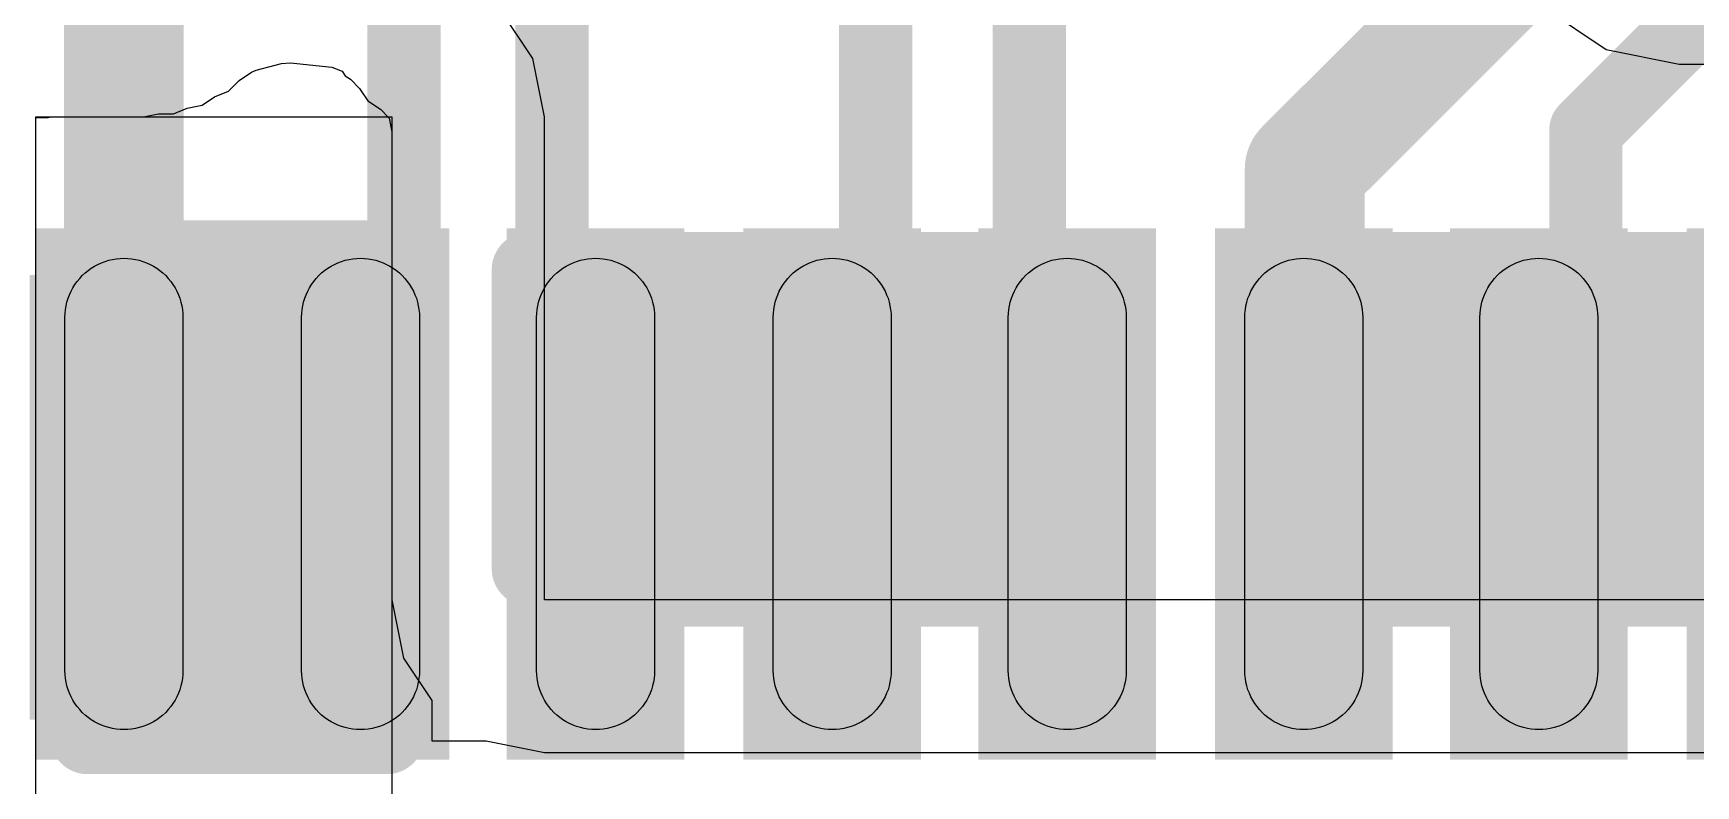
# Model space of a CAD drawing. Header units: inches. Extents: x 0 to 5271, y 0 to 5417.
# Drawn here: x 129.252 to 132.072, y 87.225 to 88.503 of the extents above; entities that cross this region are included whole.
import ezdxf

# ---------------------------------------------------------------- set-up
doc = ezdxf.new("R2010")
doc.units = ezdxf.units.IN
for name, color, linetype in [('Bottom Layer', 5, 'Continuous'), ('Bottom Paste', 16, 'Continuous'), ('Bottom Solder', 6, 'Continuous'), ('L6_SIG2', 130, 'Continuous'), ('Top Layer', 1, 'Continuous'), ('Top Overlay', 2, 'Continuous'), ('Top Paste', 8, 'Continuous'), ('Top Solder', 216, 'Continuous')]:
    doc.layers.add(name, color=color, linetype=linetype)

# ---------------------------------------------------------------- blocks, each defined once
blk = doc.blocks.new('WQFN_40_EP_5X5__B_416')
at = {"layer": 'Bottom Layer'}
for points in [[(-2.0993, 1.4995), (-2.0993, 1.2995), (-2.8993, 1.2995), (-2.8993, 1.4995)], [(-2.0993, 1.1008), (-2.0993, 0.9008), (-2.8993, 0.9008), (-2.8993, 1.1008)], [(-2.0993, 0.6994), (-2.0993, 0.4994), (-2.8993, 0.4994), (-2.8993, 0.6994)], [(-2.0993, 0.3007), (-2.0993, 0.1007), (-2.8993, 0.1007), (-2.8993, 0.3007)], [(-2.0993, -0.1007), (-2.0993, -0.3007), (-2.8993, -0.3007), (-2.8993, -0.1007)], [(-2.0993, -0.4994), (-2.0993, -0.6994), (-2.8993, -0.6994), (-2.8993, -0.4994)], [(-2.0993, -0.9008), (-2.0993, -1.1008), (-2.8993, -1.1008), (-2.8993, -0.9008)]]:
    blk.add_hatch(color=5, dxfattribs=at).paths.add_polyline_path(points)
at = {"layer": 'Bottom Solder'}
for points in [[(-2.0485, 1.9517), (-2.0485, 1.6501), (-2.9501, 1.6501), (-2.9501, 1.9517)], [(-2.0485, 1.5503), (-2.0485, 1.2487), (-2.9501, 1.2487), (-2.9501, 1.5503)], [(-2.0485, 1.1516), (-2.0485, 0.85), (-2.9501, 0.85), (-2.9501, 1.1516)], [(-2.0485, 0.7502), (-2.0485, 0.4486), (-2.9501, 0.4486), (-2.9501, 0.7502)], [(-2.0485, 0.3515), (-2.0485, 0.0499), (-2.9501, 0.0499), (-2.9501, 0.3515)], [(-2.0485, -0.0499), (-2.0485, -0.3515), (-2.9501, -0.3515), (-2.9501, -0.0499)], [(-2.0485, -0.4486), (-2.0485, -0.7502), (-2.9501, -0.7502), (-2.9501, -0.4486)], [(-2.0485, -0.85), (-2.0485, -1.1516), (-2.9501, -1.1516), (-2.9501, -0.85)]]:
    blk.add_hatch(color=6, dxfattribs=at).paths.add_polyline_path(points)
at = {"layer": 'Bottom Paste'}
for p, q in [((-2.8315, 1.4942), (-2.8252, 1.4961)), ((-2.8252, 1.4961), (-2.8189, 1.4976)), ((-2.8189, 1.4976), (-2.8124, 1.4987)), ((-2.8124, 1.4987), (-2.8059, 1.4993)), ((-2.8059, 1.4993), (-2.7994, 1.4995)), ((-2.7994, 1.4995), (-2.1994, 1.4995)), ((-2.1994, 1.4995), (-2.1928, 1.4993)), ((-2.1928, 1.4993), (-2.1863, 1.4987)), ((-2.1863, 1.4987), (-2.1799, 1.4976)), ((-2.1799, 1.4976), (-2.1735, 1.4961)), ((-2.1735, 1.4961), (-2.1672, 1.4942)), ((-2.8745, 1.4655), (-2.8701, 1.4703)), ((-2.8701, 1.4703), (-2.8653, 1.4747)), ((-2.8653, 1.4747), (-2.8602, 1.4789)), ((-2.8602, 1.4789), (-2.8549, 1.4827)), ((-2.8549, 1.4827), (-2.8493, 1.4862)), ((-2.8493, 1.4862), (-2.8436, 1.4892)), ((-2.8436, 1.4892), (-2.8376, 1.4919)), ((-2.8376, 1.4919), (-2.8315, 1.4942)), ((-2.1672, 1.4942), (-2.1611, 1.4919)), ((-2.1611, 1.4919), (-2.1551, 1.4892)), ((-2.1551, 1.4892), (-2.1493, 1.4862)), ((-2.1493, 1.4862), (-2.1438, 1.4827)), ((-2.1438, 1.4827), (-2.1385, 1.4789)), ((-2.1385, 1.4789), (-2.1334, 1.4747)), ((-2.1334, 1.4747), (-2.1286, 1.4703)), ((-2.1286, 1.4703), (-2.1242, 1.4655)), ((-2.8917, 1.4378), (-2.889, 1.4438)), ((-2.889, 1.4438), (-2.886, 1.4495)), ((-2.886, 1.4495), (-2.8825, 1.4551)), ((-2.8825, 1.4551), (-2.8787, 1.4604)), ((-2.8787, 1.4604), (-2.8745, 1.4655)), ((-2.1242, 1.4655), (-2.12, 1.4604)), ((-2.12, 1.4604), (-2.1162, 1.4551)), ((-2.1162, 1.4551), (-2.1127, 1.4495)), ((-2.1127, 1.4495), (-2.1097, 1.4438)), ((-2.1097, 1.4438), (-2.107, 1.4378)), ((-2.8992, 1.4061), (-2.8985, 1.4126)), ((-2.8985, 1.4126), (-2.8974, 1.419)), ((-2.8974, 1.419), (-2.896, 1.4254)), ((-2.896, 1.4254), (-2.8941, 1.4317)), ((-2.8941, 1.4317), (-2.8917, 1.4378)), ((-2.107, 1.4378), (-2.1047, 1.4317)), ((-2.1047, 1.4317), (-2.1028, 1.4254)), ((-2.1028, 1.4254), (-2.1013, 1.419)), ((-2.1013, 1.419), (-2.1002, 1.4126)), ((-2.1002, 1.4126), (-2.1002, 1.4126)), ((-2.1002, 1.4126), (-2.0996, 1.4061)), ((-2.8994, 1.3995), (-2.8992, 1.4061)), ((-2.8992, 1.393), (-2.8994, 1.3995)), ((-2.8985, 1.3865), (-2.8992, 1.393)), ((-2.8974, 1.38), (-2.8985, 1.3865)), ((-2.1002, 1.3865), (-2.1013, 1.38)), ((-2.0996, 1.393), (-2.1002, 1.3865)), ((-2.0996, 1.4061), (-2.0994, 1.3995)), ((-2.0994, 1.3995), (-2.0996, 1.393)), ((-2.896, 1.3737), (-2.8974, 1.38)), ((-2.8941, 1.3674), (-2.896, 1.3737)), ((-2.8917, 1.3613), (-2.8941, 1.3674)), ((-2.889, 1.3553), (-2.8917, 1.3613)), ((-2.886, 1.3496), (-2.889, 1.3553)), ((-2.1097, 1.3553), (-2.1127, 1.3495)), ((-2.107, 1.3613), (-2.1097, 1.3553)), ((-2.1047, 1.3674), (-2.107, 1.3613)), ((-2.1028, 1.3737), (-2.1047, 1.3674)), ((-2.1013, 1.38), (-2.1028, 1.3737)), ((-2.8825, 1.344), (-2.886, 1.3496)), ((-2.8787, 1.3387), (-2.8825, 1.344)), ((-2.8745, 1.3336), (-2.8787, 1.3387)), ((-2.8701, 1.3288), (-2.8745, 1.3336)), ((-2.8653, 1.3244), (-2.8701, 1.3288)), ((-2.1286, 1.3288), (-2.1334, 1.3244)), ((-2.1242, 1.3336), (-2.1286, 1.3288)), ((-2.12, 1.3387), (-2.1242, 1.3336)), ((-2.1162, 1.344), (-2.12, 1.3387)), ((-2.1127, 1.3495), (-2.1162, 1.344)), ((-2.8602, 1.3202), (-2.8653, 1.3244)), ((-2.8549, 1.3164), (-2.8602, 1.3202)), ((-2.8494, 1.3129), (-2.8549, 1.3164)), ((-2.8436, 1.3099), (-2.8494, 1.3129)), ((-2.8376, 1.3072), (-2.8436, 1.3099)), ((-2.8315, 1.3048), (-2.8376, 1.3072)), ((-2.8252, 1.3029), (-2.8315, 1.3048)), ((-2.8189, 1.3015), (-2.8252, 1.3029)), ((-2.8124, 1.3004), (-2.8189, 1.3015)), ((-2.8059, 1.2997), (-2.8124, 1.3004)), ((-2.7994, 1.2995), (-2.8059, 1.2997)), ((-2.1994, 1.2995), (-2.7994, 1.2995)), ((-2.1928, 1.2997), (-2.1994, 1.2995)), ((-2.1863, 1.3004), (-2.1928, 1.2997)), ((-2.1799, 1.3015), (-2.1863, 1.3004)), ((-2.1735, 1.3029), (-2.1799, 1.3015)), ((-2.1672, 1.3048), (-2.1735, 1.3029)), ((-2.1611, 1.3072), (-2.1672, 1.3048)), ((-2.1551, 1.3099), (-2.1611, 1.3072)), ((-2.1494, 1.3129), (-2.1551, 1.3099)), ((-2.1438, 1.3164), (-2.1494, 1.3129)), ((-2.1385, 1.3202), (-2.1438, 1.3164)), ((-2.1334, 1.3244), (-2.1385, 1.3202)), ((-2.8124, 1.0999), (-2.8059, 1.1006)), ((-2.8059, 1.1006), (-2.7994, 1.1008)), ((-2.7994, 1.1008), (-2.1994, 1.1008)), ((-2.1994, 1.1008), (-2.1928, 1.1006)), ((-2.1928, 1.1006), (-2.1863, 1.0999)), ((-2.8701, 1.0715), (-2.8653, 1.0759)), ((-2.8653, 1.0759), (-2.8602, 1.0801)), ((-2.8602, 1.0801), (-2.8549, 1.0839)), ((-2.8549, 1.0839), (-2.8493, 1.0874)), ((-2.8493, 1.0874), (-2.8436, 1.0904)), ((-2.8436, 1.0904), (-2.8376, 1.0931)), ((-2.8376, 1.0931), (-2.8315, 1.0955)), ((-2.8315, 1.0955), (-2.8252, 1.0974)), ((-2.8252, 1.0974), (-2.8189, 1.0988)), ((-2.8189, 1.0988), (-2.8124, 1.0999)), ((-2.1863, 1.0999), (-2.1799, 1.0988)), ((-2.1799, 1.0988), (-2.1735, 1.0974)), ((-2.1735, 1.0974), (-2.1672, 1.0955)), ((-2.1672, 1.0955), (-2.1611, 1.0931)), ((-2.1611, 1.0931), (-2.1551, 1.0904)), ((-2.1551, 1.0904), (-2.1493, 1.0874)), ((-2.1493, 1.0874), (-2.1438, 1.0839)), ((-2.1438, 1.0839), (-2.1385, 1.0801)), ((-2.1385, 1.0801), (-2.1334, 1.0759)), ((-2.1334, 1.0759), (-2.1286, 1.0715)), ((-2.8917, 1.039), (-2.889, 1.045)), ((-2.889, 1.045), (-2.886, 1.0507)), ((-2.886, 1.0507), (-2.8825, 1.0563)), ((-2.8825, 1.0563), (-2.8787, 1.0616)), ((-2.8787, 1.0616), (-2.8745, 1.0667)), ((-2.8745, 1.0667), (-2.8701, 1.0715)), ((-2.1286, 1.0715), (-2.1242, 1.0667)), ((-2.1242, 1.0667), (-2.12, 1.0616)), ((-2.12, 1.0616), (-2.1162, 1.0563)), ((-2.1162, 1.0563), (-2.1127, 1.0507)), ((-2.1127, 1.0507), (-2.1097, 1.045)), ((-2.1097, 1.045), (-2.107, 1.039)), ((-2.8985, 1.0138), (-2.8974, 1.0203)), ((-2.8974, 1.0203), (-2.896, 1.0266)), ((-2.896, 1.0266), (-2.8941, 1.0329)), ((-2.8941, 1.0329), (-2.8917, 1.039)), ((-2.107, 1.039), (-2.1047, 1.0329)), ((-2.1047, 1.0329), (-2.1028, 1.0266)), ((-2.1028, 1.0266), (-2.1013, 1.0203)), ((-2.1013, 1.0203), (-2.1002, 1.0138)), ((-2.8994, 1.0008), (-2.8992, 1.0073)), ((-2.8992, 0.9942), (-2.8994, 1.0008)), ((-2.8992, 1.0073), (-2.8985, 1.0138)), ((-2.8985, 0.9877), (-2.8992, 0.9942)), ((-2.8974, 0.9813), (-2.8985, 0.9877)), ((-2.1002, 0.9877), (-2.1013, 0.9813)), ((-2.1002, 1.0138), (-2.1002, 1.0138)), ((-2.1002, 1.0138), (-2.0996, 1.0073)), ((-2.0996, 0.9942), (-2.1002, 0.9877)), ((-2.0996, 1.0073), (-2.0994, 1.0008)), ((-2.0994, 1.0008), (-2.0996, 0.9942)), ((-2.896, 0.9749), (-2.8974, 0.9813)), ((-2.8941, 0.9686), (-2.896, 0.9749)), ((-2.8917, 0.9625), (-2.8941, 0.9686)), ((-2.889, 0.9565), (-2.8917, 0.9625)), ((-2.107, 0.9625), (-2.1097, 0.9565)), ((-2.1047, 0.9686), (-2.107, 0.9625)), ((-2.1028, 0.9749), (-2.1047, 0.9686)), ((-2.1013, 0.9813), (-2.1028, 0.9749)), ((-2.886, 0.9508), (-2.889, 0.9565)), ((-2.8825, 0.9452), (-2.886, 0.9508)), ((-2.8787, 0.9399), (-2.8825, 0.9452)), ((-2.8745, 0.9348), (-2.8787, 0.9399)), ((-2.8701, 0.93), (-2.8745, 0.9348)), ((-2.1242, 0.9348), (-2.1286, 0.93)), ((-2.12, 0.9399), (-2.1242, 0.9348)), ((-2.1162, 0.9452), (-2.12, 0.9399)), ((-2.1127, 0.9507), (-2.1162, 0.9452)), ((-2.1097, 0.9565), (-2.1127, 0.9507)), ((-2.8653, 0.9256), (-2.8701, 0.93)), ((-2.8602, 0.9214), (-2.8653, 0.9256)), ((-2.8549, 0.9176), (-2.8602, 0.9214)), ((-2.8494, 0.9141), (-2.8549, 0.9176)), ((-2.8436, 0.9111), (-2.8494, 0.9141)), ((-2.8376, 0.9084), (-2.8436, 0.9111)), ((-2.8315, 0.9061), (-2.8376, 0.9084)), ((-2.8252, 0.9042), (-2.8315, 0.9061)), ((-2.8189, 0.9027), (-2.8252, 0.9042)), ((-2.8124, 0.9016), (-2.8189, 0.9027)), ((-2.1799, 0.9027), (-2.1863, 0.9016)), ((-2.1735, 0.9042), (-2.1799, 0.9027)), ((-2.1672, 0.9061), (-2.1735, 0.9042)), ((-2.1611, 0.9084), (-2.1672, 0.9061)), ((-2.1551, 0.9111), (-2.1611, 0.9084)), ((-2.1494, 0.9141), (-2.1551, 0.9111)), ((-2.1438, 0.9176), (-2.1494, 0.9141)), ((-2.1385, 0.9214), (-2.1438, 0.9176)), ((-2.1334, 0.9256), (-2.1385, 0.9214)), ((-2.1286, 0.93), (-2.1334, 0.9256)), ((-2.8059, 0.901), (-2.8124, 0.9016)), ((-2.7994, 0.9008), (-2.8059, 0.901)), ((-2.1994, 0.9008), (-2.7994, 0.9008)), ((-2.1928, 0.901), (-2.1994, 0.9008)), ((-2.1863, 0.9016), (-2.1928, 0.901)), ((-2.8653, 0.6746), (-2.8602, 0.6788)), ((-2.8602, 0.6788), (-2.8549, 0.6826)), ((-2.8549, 0.6826), (-2.8493, 0.6861)), ((-2.8493, 0.6861), (-2.8436, 0.6891)), ((-2.8436, 0.6891), (-2.8376, 0.6918)), ((-2.8376, 0.6918), (-2.8315, 0.6941)), ((-2.8315, 0.6941), (-2.8252, 0.696)), ((-2.8252, 0.696), (-2.8189, 0.6975)), ((-2.8189, 0.6975), (-2.8124, 0.6986)), ((-2.8124, 0.6986), (-2.8059, 0.6992)), ((-2.8059, 0.6992), (-2.7994, 0.6994)), ((-2.7994, 0.6994), (-2.1994, 0.6994)), ((-2.1994, 0.6994), (-2.1928, 0.6992)), ((-2.1928, 0.6992), (-2.1863, 0.6986)), ((-2.1863, 0.6986), (-2.1799, 0.6975)), ((-2.1799, 0.6975), (-2.1735, 0.696)), ((-2.1735, 0.696), (-2.1672, 0.6941)), ((-2.1672, 0.6941), (-2.1611, 0.6918)), ((-2.1611, 0.6918), (-2.1551, 0.6891)), ((-2.1551, 0.6891), (-2.1493, 0.6861)), ((-2.1493, 0.6861), (-2.1438, 0.6826)), ((-2.1438, 0.6826), (-2.1385, 0.6788)), ((-2.1385, 0.6788), (-2.1334, 0.6746)), ((-2.889, 0.6437), (-2.886, 0.6494)), ((-2.886, 0.6494), (-2.8825, 0.655)), ((-2.8825, 0.655), (-2.8787, 0.6603)), ((-2.8787, 0.6603), (-2.8745, 0.6654)), ((-2.8745, 0.6654), (-2.8701, 0.6702)), ((-2.8701, 0.6702), (-2.8653, 0.6746)), ((-2.1334, 0.6746), (-2.1286, 0.6702)), ((-2.1286, 0.6702), (-2.1242, 0.6654)), ((-2.1242, 0.6654), (-2.12, 0.6603)), ((-2.12, 0.6603), (-2.1162, 0.655)), ((-2.1162, 0.655), (-2.1127, 0.6494)), ((-2.1127, 0.6494), (-2.1097, 0.6437)), ((-2.8974, 0.6189), (-2.896, 0.6253)), ((-2.896, 0.6253), (-2.8941, 0.6316)), ((-2.8941, 0.6316), (-2.8917, 0.6377)), ((-2.8917, 0.6377), (-2.889, 0.6437)), ((-2.1097, 0.6437), (-2.107, 0.6377)), ((-2.107, 0.6377), (-2.1047, 0.6316)), ((-2.1047, 0.6316), (-2.1028, 0.6253)), ((-2.1028, 0.6253), (-2.1013, 0.6189)), ((-2.8994, 0.5994), (-2.8992, 0.606)), ((-2.8992, 0.5929), (-2.8994, 0.5994)), ((-2.8992, 0.606), (-2.8985, 0.6125)), ((-2.8985, 0.5864), (-2.8992, 0.5929)), ((-2.8985, 0.6125), (-2.8974, 0.6189)), ((-2.1013, 0.6189), (-2.1002, 0.6125)), ((-2.1002, 0.6125), (-2.1002, 0.6125)), ((-2.1002, 0.6125), (-2.0996, 0.606)), ((-2.0996, 0.5929), (-2.1002, 0.5864)), ((-2.0996, 0.606), (-2.0994, 0.5994)), ((-2.0994, 0.5994), (-2.0996, 0.5929)), ((-2.8974, 0.5799), (-2.8985, 0.5864)), ((-2.896, 0.5736), (-2.8974, 0.5799)), ((-2.8941, 0.5673), (-2.896, 0.5736)), ((-2.8917, 0.5612), (-2.8941, 0.5673)), ((-2.1047, 0.5673), (-2.107, 0.5612)), ((-2.1028, 0.5736), (-2.1047, 0.5673)), ((-2.1013, 0.5799), (-2.1028, 0.5736)), ((-2.1002, 0.5864), (-2.1013, 0.5799)), ((-2.889, 0.5552), (-2.8917, 0.5612)), ((-2.886, 0.5495), (-2.889, 0.5552)), ((-2.8825, 0.5439), (-2.886, 0.5495)), ((-2.8787, 0.5386), (-2.8825, 0.5439)), ((-2.8745, 0.5335), (-2.8787, 0.5386)), ((-2.12, 0.5386), (-2.1242, 0.5335)), ((-2.1162, 0.5439), (-2.12, 0.5386)), ((-2.1127, 0.5494), (-2.1162, 0.5439)), ((-2.1097, 0.5552), (-2.1127, 0.5494)), ((-2.107, 0.5612), (-2.1097, 0.5552)), ((-2.8701, 0.5287), (-2.8745, 0.5335)), ((-2.8653, 0.5243), (-2.8701, 0.5287)), ((-2.8602, 0.5201), (-2.8653, 0.5243)), ((-2.8549, 0.5163), (-2.8602, 0.5201)), ((-2.8494, 0.5128), (-2.8549, 0.5163)), ((-2.8436, 0.5098), (-2.8494, 0.5128)), ((-2.8376, 0.5071), (-2.8436, 0.5098)), ((-2.1551, 0.5098), (-2.1611, 0.5071)), ((-2.1494, 0.5128), (-2.1551, 0.5098)), ((-2.1438, 0.5163), (-2.1494, 0.5128)), ((-2.1385, 0.5201), (-2.1438, 0.5163)), ((-2.1334, 0.5243), (-2.1385, 0.5201)), ((-2.1286, 0.5287), (-2.1334, 0.5243)), ((-2.1242, 0.5335), (-2.1286, 0.5287)), ((-2.8315, 0.5047), (-2.8376, 0.5071)), ((-2.8252, 0.5028), (-2.8315, 0.5047)), ((-2.8189, 0.5014), (-2.8252, 0.5028)), ((-2.8124, 0.5003), (-2.8189, 0.5014)), ((-2.8059, 0.4996), (-2.8124, 0.5003)), ((-2.7994, 0.4994), (-2.8059, 0.4996)), ((-2.1994, 0.4994), (-2.7994, 0.4994)), ((-2.1928, 0.4996), (-2.1994, 0.4994)), ((-2.1863, 0.5003), (-2.1928, 0.4996)), ((-2.1799, 0.5014), (-2.1863, 0.5003)), ((-2.1735, 0.5028), (-2.1799, 0.5014)), ((-2.1672, 0.5047), (-2.1735, 0.5028)), ((-2.1611, 0.5071), (-2.1672, 0.5047)), ((-2.8602, 0.28), (-2.8549, 0.2838)), ((-2.8549, 0.2838), (-2.8493, 0.2873)), ((-2.8493, 0.2873), (-2.8436, 0.2903)), ((-2.8436, 0.2903), (-2.8376, 0.293)), ((-2.8376, 0.293), (-2.8315, 0.2954)), ((-2.8315, 0.2954), (-2.8252, 0.2973)), ((-2.8252, 0.2973), (-2.8189, 0.2987)), ((-2.8189, 0.2987), (-2.8124, 0.2998)), ((-2.8124, 0.2998), (-2.8059, 0.3005)), ((-2.8059, 0.3005), (-2.7994, 0.3007)), ((-2.7994, 0.3007), (-2.1994, 0.3007)), ((-2.1994, 0.3007), (-2.1928, 0.3005)), ((-2.1928, 0.3005), (-2.1863, 0.2998)), ((-2.1863, 0.2998), (-2.1799, 0.2987)), ((-2.1799, 0.2987), (-2.1735, 0.2973)), ((-2.1735, 0.2973), (-2.1672, 0.2954)), ((-2.1672, 0.2954), (-2.1611, 0.293)), ((-2.1611, 0.293), (-2.1551, 0.2903)), ((-2.1551, 0.2903), (-2.1493, 0.2873)), ((-2.1493, 0.2873), (-2.1438, 0.2838)), ((-2.1438, 0.2838), (-2.1385, 0.28)), ((-2.886, 0.2506), (-2.8825, 0.2562)), ((-2.8825, 0.2562), (-2.8787, 0.2615)), ((-2.8787, 0.2615), (-2.8745, 0.2666)), ((-2.8745, 0.2666), (-2.8701, 0.2714)), ((-2.8701, 0.2714), (-2.8653, 0.2758)), ((-2.8653, 0.2758), (-2.8602, 0.28)), ((-2.1385, 0.28), (-2.1334, 0.2758)), ((-2.1334, 0.2758), (-2.1286, 0.2714)), ((-2.1286, 0.2714), (-2.1242, 0.2666)), ((-2.1242, 0.2666), (-2.12, 0.2615)), ((-2.12, 0.2615), (-2.1162, 0.2562)), ((-2.1162, 0.2562), (-2.1127, 0.2506)), ((-2.8974, 0.2202), (-2.896, 0.2265)), ((-2.896, 0.2265), (-2.8941, 0.2328)), ((-2.8941, 0.2328), (-2.8917, 0.2389)), ((-2.8917, 0.2389), (-2.889, 0.2449)), ((-2.889, 0.2449), (-2.886, 0.2506)), ((-2.1127, 0.2506), (-2.1097, 0.2449)), ((-2.1097, 0.2449), (-2.107, 0.2389)), ((-2.107, 0.2389), (-2.1047, 0.2328)), ((-2.1047, 0.2328), (-2.1028, 0.2265)), ((-2.1028, 0.2265), (-2.1013, 0.2202)), ((-2.8994, 0.2007), (-2.8992, 0.2072)), ((-2.8992, 0.1941), (-2.8994, 0.2007)), ((-2.8992, 0.2072), (-2.8985, 0.2137)), ((-2.8985, 0.2137), (-2.8974, 0.2202)), ((-2.1013, 0.2202), (-2.1002, 0.2137)), ((-2.1002, 0.2137), (-2.1002, 0.2137)), ((-2.1002, 0.2137), (-2.0996, 0.2072)), ((-2.0996, 0.2072), (-2.0994, 0.2007)), ((-2.0994, 0.2007), (-2.0996, 0.1941)), ((-2.8985, 0.1876), (-2.8992, 0.1941)), ((-2.8974, 0.1812), (-2.8985, 0.1876)), ((-2.896, 0.1748), (-2.8974, 0.1812)), ((-2.8941, 0.1685), (-2.896, 0.1748)), ((-2.1028, 0.1748), (-2.1047, 0.1685)), ((-2.1013, 0.1812), (-2.1028, 0.1748)), ((-2.1002, 0.1876), (-2.1013, 0.1812)), ((-2.0996, 0.1941), (-2.1002, 0.1876)), ((-2.8917, 0.1624), (-2.8941, 0.1685)), ((-2.889, 0.1564), (-2.8917, 0.1624)), ((-2.886, 0.1507), (-2.889, 0.1564)), ((-2.8825, 0.1451), (-2.886, 0.1507)), ((-2.8787, 0.1398), (-2.8825, 0.1451)), ((-2.1162, 0.1451), (-2.12, 0.1398)), ((-2.1127, 0.1506), (-2.1162, 0.1451)), ((-2.1097, 0.1564), (-2.1127, 0.1506)), ((-2.107, 0.1624), (-2.1097, 0.1564)), ((-2.1047, 0.1685), (-2.107, 0.1624)), ((-2.8745, 0.1347), (-2.8787, 0.1398)), ((-2.8701, 0.1299), (-2.8745, 0.1347)), ((-2.8653, 0.1255), (-2.8701, 0.1299)), ((-2.8602, 0.1213), (-2.8653, 0.1255)), ((-2.8549, 0.1175), (-2.8602, 0.1213)), ((-2.8494, 0.114), (-2.8549, 0.1175)), ((-2.8436, 0.111), (-2.8494, 0.114)), ((-2.1494, 0.114), (-2.1551, 0.111)), ((-2.1438, 0.1175), (-2.1494, 0.114)), ((-2.1385, 0.1213), (-2.1438, 0.1175)), ((-2.1334, 0.1255), (-2.1385, 0.1213)), ((-2.1286, 0.1299), (-2.1334, 0.1255)), ((-2.1242, 0.1347), (-2.1286, 0.1299)), ((-2.12, 0.1398), (-2.1242, 0.1347)), ((-2.8376, 0.1083), (-2.8436, 0.111)), ((-2.8315, 0.106), (-2.8376, 0.1083)), ((-2.8252, 0.1041), (-2.8315, 0.106)), ((-2.8189, 0.1026), (-2.8252, 0.1041)), ((-2.8124, 0.1015), (-2.8189, 0.1026)), ((-2.8059, 0.1009), (-2.8124, 0.1015)), ((-2.7994, 0.1007), (-2.8059, 0.1009)), ((-2.1994, 0.1007), (-2.7994, 0.1007)), ((-2.1928, 0.1009), (-2.1994, 0.1007)), ((-2.1863, 0.1015), (-2.1928, 0.1009)), ((-2.1799, 0.1026), (-2.1863, 0.1015)), ((-2.1735, 0.1041), (-2.1799, 0.1026)), ((-2.1672, 0.106), (-2.1735, 0.1041)), ((-2.1611, 0.1083), (-2.1672, 0.106)), ((-2.1551, 0.111), (-2.1611, 0.1083)), ((-2.8493, -0.114), (-2.8436, -0.111)), ((-2.8436, -0.111), (-2.8376, -0.1083)), ((-2.8376, -0.1083), (-2.8315, -0.106)), ((-2.8315, -0.106), (-2.8252, -0.1041)), ((-2.8252, -0.1041), (-2.8189, -0.1026)), ((-2.8189, -0.1026), (-2.8124, -0.1015)), ((-2.8124, -0.1015), (-2.8059, -0.1009)), ((-2.8059, -0.1009), (-2.7994, -0.1007)), ((-2.7994, -0.1007), (-2.1994, -0.1007)), ((-2.1994, -0.1007), (-2.1928, -0.1009)), ((-2.1928, -0.1009), (-2.1863, -0.1015)), ((-2.1863, -0.1015), (-2.1799, -0.1026)), ((-2.1799, -0.1026), (-2.1735, -0.1041)), ((-2.1735, -0.1041), (-2.1672, -0.106)), ((-2.1672, -0.106), (-2.1611, -0.1083)), ((-2.1611, -0.1083), (-2.1551, -0.111)), ((-2.1551, -0.111), (-2.1493, -0.114)), ((-2.8825, -0.1451), (-2.8787, -0.1398)), ((-2.8787, -0.1398), (-2.8745, -0.1347)), ((-2.8745, -0.1347), (-2.8701, -0.1299)), ((-2.8701, -0.1299), (-2.8653, -0.1255)), ((-2.8653, -0.1255), (-2.8602, -0.1213)), ((-2.8602, -0.1213), (-2.8549, -0.1175)), ((-2.8549, -0.1175), (-2.8493, -0.114)), ((-2.1493, -0.114), (-2.1438, -0.1175)), ((-2.1438, -0.1175), (-2.1385, -0.1213)), ((-2.1385, -0.1213), (-2.1334, -0.1255)), ((-2.1334, -0.1255), (-2.1286, -0.1299)), ((-2.1286, -0.1299), (-2.1242, -0.1347)), ((-2.1242, -0.1347), (-2.12, -0.1398)), ((-2.12, -0.1398), (-2.1162, -0.1451)), ((-2.896, -0.1748), (-2.8941, -0.1685)), ((-2.8941, -0.1685), (-2.8917, -0.1624)), ((-2.8917, -0.1624), (-2.889, -0.1564)), ((-2.889, -0.1564), (-2.886, -0.1507)), ((-2.886, -0.1507), (-2.8825, -0.1451)), ((-2.1162, -0.1451), (-2.1127, -0.1507)), ((-2.1127, -0.1507), (-2.1097, -0.1564)), ((-2.1097, -0.1564), (-2.107, -0.1624)), ((-2.107, -0.1624), (-2.1047, -0.1685)), ((-2.1047, -0.1685), (-2.1028, -0.1748)), ((-2.8994, -0.2007), (-2.8992, -0.1941)), ((-2.8992, -0.1941), (-2.8985, -0.1876)), ((-2.8985, -0.1876), (-2.8974, -0.1812)), ((-2.8974, -0.1812), (-2.896, -0.1748)), ((-2.1028, -0.1748), (-2.1013, -0.1812)), ((-2.1013, -0.1812), (-2.1002, -0.1876)), ((-2.1002, -0.1876), (-2.1002, -0.1876)), ((-2.1002, -0.1876), (-2.0996, -0.1941)), ((-2.0996, -0.1941), (-2.0994, -0.2007)), ((-2.8992, -0.2072), (-2.8994, -0.2007)), ((-2.8985, -0.2137), (-2.8992, -0.2072)), ((-2.8974, -0.2202), (-2.8985, -0.2137)), ((-2.896, -0.2265), (-2.8974, -0.2202)), ((-2.1013, -0.2202), (-2.1028, -0.2265)), ((-2.1002, -0.2137), (-2.1013, -0.2202)), ((-2.0996, -0.2072), (-2.1002, -0.2137)), ((-2.0994, -0.2007), (-2.0996, -0.2072)), ((-2.8941, -0.2328), (-2.896, -0.2265)), ((-2.8917, -0.2389), (-2.8941, -0.2328)), ((-2.889, -0.2449), (-2.8917, -0.2389)), ((-2.886, -0.2506), (-2.889, -0.2449)), ((-2.8825, -0.2562), (-2.886, -0.2506)), ((-2.1127, -0.2507), (-2.1162, -0.2562)), ((-2.1097, -0.2449), (-2.1127, -0.2507)), ((-2.107, -0.2389), (-2.1097, -0.2449)), ((-2.1047, -0.2328), (-2.107, -0.2389)), ((-2.1028, -0.2265), (-2.1047, -0.2328)), ((-2.8787, -0.2615), (-2.8825, -0.2562)), ((-2.8745, -0.2666), (-2.8787, -0.2615)), ((-2.8701, -0.2714), (-2.8745, -0.2666)), ((-2.8653, -0.2758), (-2.8701, -0.2714)), ((-2.8602, -0.28), (-2.8653, -0.2758)), ((-2.8549, -0.2838), (-2.8602, -0.28)), ((-2.1385, -0.28), (-2.1438, -0.2838)), ((-2.1334, -0.2758), (-2.1385, -0.28)), ((-2.1286, -0.2714), (-2.1334, -0.2758)), ((-2.1242, -0.2666), (-2.1286, -0.2714)), ((-2.12, -0.2615), (-2.1242, -0.2666)), ((-2.1162, -0.2562), (-2.12, -0.2615)), ((-2.8494, -0.2873), (-2.8549, -0.2838)), ((-2.8436, -0.2903), (-2.8494, -0.2873)), ((-2.8376, -0.293), (-2.8436, -0.2903)), ((-2.8315, -0.2954), (-2.8376, -0.293)), ((-2.8252, -0.2973), (-2.8315, -0.2954)), ((-2.8189, -0.2987), (-2.8252, -0.2973)), ((-2.8124, -0.2998), (-2.8189, -0.2987)), ((-2.8059, -0.3005), (-2.8124, -0.2998)), ((-2.7994, -0.3007), (-2.8059, -0.3005)), ((-2.1994, -0.3007), (-2.7994, -0.3007)), ((-2.1928, -0.3005), (-2.1994, -0.3007)), ((-2.1863, -0.2998), (-2.1928, -0.3005)), ((-2.1799, -0.2987), (-2.1863, -0.2998)), ((-2.1735, -0.2973), (-2.1799, -0.2987)), ((-2.1672, -0.2954), (-2.1735, -0.2973)), ((-2.1611, -0.293), (-2.1672, -0.2954)), ((-2.1551, -0.2903), (-2.1611, -0.293)), ((-2.1494, -0.2873), (-2.1551, -0.2903)), ((-2.1438, -0.2838), (-2.1494, -0.2873)), ((-2.8436, -0.5098), (-2.8376, -0.5071)), ((-2.8376, -0.5071), (-2.8315, -0.5047)), ((-2.8315, -0.5047), (-2.8252, -0.5028)), ((-2.8252, -0.5028), (-2.8189, -0.5014)), ((-2.8189, -0.5014), (-2.8124, -0.5003)), ((-2.8124, -0.5003), (-2.8059, -0.4996)), ((-2.8059, -0.4996), (-2.7994, -0.4994)), ((-2.7994, -0.4994), (-2.1994, -0.4994)), ((-2.1994, -0.4994), (-2.1928, -0.4996)), ((-2.1928, -0.4996), (-2.1863, -0.5003)), ((-2.1863, -0.5003), (-2.1799, -0.5014)), ((-2.1799, -0.5014), (-2.1735, -0.5028)), ((-2.1735, -0.5028), (-2.1672, -0.5047)), ((-2.1672, -0.5047), (-2.1611, -0.5071)), ((-2.1611, -0.5071), (-2.1551, -0.5098)), ((-2.8787, -0.5386), (-2.8745, -0.5335)), ((-2.8745, -0.5335), (-2.8701, -0.5287)), ((-2.8701, -0.5287), (-2.8653, -0.5243)), ((-2.8653, -0.5243), (-2.8602, -0.5201)), ((-2.8602, -0.5201), (-2.8549, -0.5163)), ((-2.8549, -0.5163), (-2.8493, -0.5128)), ((-2.8493, -0.5128), (-2.8436, -0.5098)), ((-2.1551, -0.5098), (-2.1493, -0.5128)), ((-2.1493, -0.5128), (-2.1438, -0.5163)), ((-2.1438, -0.5163), (-2.1385, -0.5201)), ((-2.1385, -0.5201), (-2.1334, -0.5243)), ((-2.1334, -0.5243), (-2.1286, -0.5287)), ((-2.1286, -0.5287), (-2.1242, -0.5335)), ((-2.1242, -0.5335), (-2.12, -0.5386)), ((-2.8941, -0.5673), (-2.8917, -0.5612)), ((-2.8917, -0.5612), (-2.889, -0.5552)), ((-2.889, -0.5552), (-2.886, -0.5495)), ((-2.886, -0.5495), (-2.8825, -0.5439)), ((-2.8825, -0.5439), (-2.8787, -0.5386)), ((-2.12, -0.5386), (-2.1162, -0.5439)), ((-2.1162, -0.5439), (-2.1127, -0.5495)), ((-2.1127, -0.5495), (-2.1097, -0.5552)), ((-2.1097, -0.5552), (-2.107, -0.5612)), ((-2.107, -0.5612), (-2.1047, -0.5673)), ((-2.8992, -0.5929), (-2.8985, -0.5864)), ((-2.8985, -0.5864), (-2.8974, -0.5799)), ((-2.8974, -0.5799), (-2.896, -0.5736)), ((-2.896, -0.5736), (-2.8941, -0.5673)), ((-2.1047, -0.5673), (-2.1028, -0.5736)), ((-2.1028, -0.5736), (-2.1013, -0.5799)), ((-2.1013, -0.5799), (-2.1002, -0.5864)), ((-2.1002, -0.5864), (-2.1002, -0.5864)), ((-2.1002, -0.5864), (-2.0996, -0.5929)), ((-2.8994, -0.5994), (-2.8992, -0.5929)), ((-2.8992, -0.606), (-2.8994, -0.5994)), ((-2.8985, -0.6125), (-2.8992, -0.606)), ((-2.8974, -0.6189), (-2.8985, -0.6125)), ((-2.896, -0.6253), (-2.8974, -0.6189)), ((-2.1013, -0.6189), (-2.1028, -0.6253)), ((-2.1002, -0.6125), (-2.1013, -0.6189)), ((-2.0996, -0.606), (-2.1002, -0.6125)), ((-2.0996, -0.5929), (-2.0994, -0.5994)), ((-2.0994, -0.5994), (-2.0996, -0.606)), ((-2.8941, -0.6316), (-2.896, -0.6253)), ((-2.8917, -0.6377), (-2.8941, -0.6316)), ((-2.889, -0.6437), (-2.8917, -0.6377)), ((-2.886, -0.6494), (-2.889, -0.6437)), ((-2.1097, -0.6437), (-2.1127, -0.6495)), ((-2.107, -0.6377), (-2.1097, -0.6437)), ((-2.1047, -0.6316), (-2.107, -0.6377)), ((-2.1028, -0.6253), (-2.1047, -0.6316)), ((-2.8825, -0.655), (-2.886, -0.6494)), ((-2.8787, -0.6603), (-2.8825, -0.655)), ((-2.8745, -0.6654), (-2.8787, -0.6603)), ((-2.8701, -0.6702), (-2.8745, -0.6654)), ((-2.8653, -0.6746), (-2.8701, -0.6702)), ((-2.8602, -0.6788), (-2.8653, -0.6746)), ((-2.1334, -0.6746), (-2.1385, -0.6788)), ((-2.1286, -0.6702), (-2.1334, -0.6746)), ((-2.1242, -0.6654), (-2.1286, -0.6702)), ((-2.12, -0.6603), (-2.1242, -0.6654)), ((-2.1162, -0.655), (-2.12, -0.6603)), ((-2.1127, -0.6495), (-2.1162, -0.655)), ((-2.8549, -0.6826), (-2.8602, -0.6788)), ((-2.8494, -0.6861), (-2.8549, -0.6826)), ((-2.8436, -0.6891), (-2.8494, -0.6861)), ((-2.8376, -0.6918), (-2.8436, -0.6891)), ((-2.8315, -0.6941), (-2.8376, -0.6918)), ((-2.8252, -0.696), (-2.8315, -0.6941)), ((-2.8189, -0.6975), (-2.8252, -0.696)), ((-2.8124, -0.6986), (-2.8189, -0.6975)), ((-2.8059, -0.6992), (-2.8124, -0.6986)), ((-2.7994, -0.6994), (-2.8059, -0.6992)), ((-2.1994, -0.6994), (-2.7994, -0.6994)), ((-2.1928, -0.6992), (-2.1994, -0.6994)), ((-2.1863, -0.6986), (-2.1928, -0.6992)), ((-2.1799, -0.6975), (-2.1863, -0.6986)), ((-2.1735, -0.696), (-2.1799, -0.6975)), ((-2.1672, -0.6941), (-2.1735, -0.696)), ((-2.1611, -0.6918), (-2.1672, -0.6941)), ((-2.1551, -0.6891), (-2.1611, -0.6918)), ((-2.1494, -0.6861), (-2.1551, -0.6891)), ((-2.1438, -0.6826), (-2.1494, -0.6861)), ((-2.1385, -0.6788), (-2.1438, -0.6826)), ((-2.8189, -0.9027), (-2.8124, -0.9016)), ((-2.8124, -0.9016), (-2.8059, -0.901)), ((-2.8059, -0.901), (-2.7994, -0.9008)), ((-2.7994, -0.9008), (-2.1994, -0.9008)), ((-2.1994, -0.9008), (-2.1928, -0.901)), ((-2.1928, -0.901), (-2.1863, -0.9016)), ((-2.1863, -0.9016), (-2.1799, -0.9027)), ((-2.8745, -0.9348), (-2.8701, -0.93)), ((-2.8701, -0.93), (-2.8653, -0.9256)), ((-2.8653, -0.9256), (-2.8602, -0.9214)), ((-2.8602, -0.9214), (-2.8549, -0.9176)), ((-2.8549, -0.9176), (-2.8493, -0.9141)), ((-2.8493, -0.9141), (-2.8436, -0.9111)), ((-2.8436, -0.9111), (-2.8376, -0.9084)), ((-2.8376, -0.9084), (-2.8315, -0.9061)), ((-2.8315, -0.9061), (-2.8252, -0.9042)), ((-2.8252, -0.9042), (-2.8189, -0.9027)), ((-2.1799, -0.9027), (-2.1735, -0.9042)), ((-2.1735, -0.9042), (-2.1672, -0.9061)), ((-2.1672, -0.9061), (-2.1611, -0.9084)), ((-2.1611, -0.9084), (-2.1551, -0.9111)), ((-2.1551, -0.9111), (-2.1493, -0.9141)), ((-2.1493, -0.9141), (-2.1438, -0.9176)), ((-2.1438, -0.9176), (-2.1385, -0.9214)), ((-2.1385, -0.9214), (-2.1334, -0.9256)), ((-2.1334, -0.9256), (-2.1286, -0.93)), ((-2.1286, -0.93), (-2.1242, -0.9348)), ((-2.8917, -0.9625), (-2.889, -0.9565)), ((-2.889, -0.9565), (-2.886, -0.9508)), ((-2.886, -0.9508), (-2.8825, -0.9452)), ((-2.8825, -0.9452), (-2.8787, -0.9399)), ((-2.8787, -0.9399), (-2.8745, -0.9348)), ((-2.1242, -0.9348), (-2.12, -0.9399)), ((-2.12, -0.9399), (-2.1162, -0.9452)), ((-2.1162, -0.9452), (-2.1127, -0.9508)), ((-2.1127, -0.9508), (-2.1097, -0.9565)), ((-2.1097, -0.9565), (-2.107, -0.9625)), ((-2.8985, -0.9877), (-2.8974, -0.9813)), ((-2.8974, -0.9813), (-2.896, -0.9749)), ((-2.896, -0.9749), (-2.8941, -0.9686)), ((-2.8941, -0.9686), (-2.8917, -0.9625)), ((-2.107, -0.9625), (-2.1047, -0.9686)), ((-2.1047, -0.9686), (-2.1028, -0.9749)), ((-2.1028, -0.9749), (-2.1013, -0.9813)), ((-2.1013, -0.9813), (-2.1002, -0.9877)), ((-2.8994, -1.0008), (-2.8992, -0.9942)), ((-2.8992, -1.0073), (-2.8994, -1.0008)), ((-2.8992, -0.9942), (-2.8985, -0.9877)), ((-2.8985, -1.0138), (-2.8992, -1.0073)), ((-2.8974, -1.0203), (-2.8985, -1.0138)), ((-2.1002, -1.0138), (-2.1013, -1.0203)), ((-2.1002, -0.9877), (-2.1002, -0.9877)), ((-2.1002, -0.9877), (-2.0996, -0.9942)), ((-2.0996, -1.0073), (-2.1002, -1.0138)), ((-2.0996, -0.9942), (-2.0994, -1.0008)), ((-2.0994, -1.0008), (-2.0996, -1.0073)), ((-2.896, -1.0266), (-2.8974, -1.0203)), ((-2.8941, -1.0329), (-2.896, -1.0266)), ((-2.8917, -1.039), (-2.8941, -1.0329)), ((-2.889, -1.045), (-2.8917, -1.039)), ((-2.107, -1.039), (-2.1097, -1.045)), ((-2.1047, -1.0329), (-2.107, -1.039)), ((-2.1028, -1.0266), (-2.1047, -1.0329)), ((-2.1013, -1.0203), (-2.1028, -1.0266)), ((-2.886, -1.0507), (-2.889, -1.045)), ((-2.8825, -1.0563), (-2.886, -1.0507)), ((-2.8787, -1.0616), (-2.8825, -1.0563)), ((-2.8745, -1.0667), (-2.8787, -1.0616)), ((-2.8701, -1.0715), (-2.8745, -1.0667)), ((-2.8653, -1.0759), (-2.8701, -1.0715)), ((-2.1286, -1.0715), (-2.1334, -1.0759)), ((-2.1242, -1.0667), (-2.1286, -1.0715)), ((-2.12, -1.0616), (-2.1242, -1.0667)), ((-2.1162, -1.0563), (-2.12, -1.0616)), ((-2.1127, -1.0508), (-2.1162, -1.0563)), ((-2.1097, -1.045), (-2.1127, -1.0508)), ((-2.8602, -1.0801), (-2.8653, -1.0759)), ((-2.8549, -1.0839), (-2.8602, -1.0801)), ((-2.8494, -1.0874), (-2.8549, -1.0839)), ((-2.8436, -1.0904), (-2.8494, -1.0874)), ((-2.8376, -1.0931), (-2.8436, -1.0904)), ((-2.8315, -1.0955), (-2.8376, -1.0931)), ((-2.8252, -1.0974), (-2.8315, -1.0955)), ((-2.8189, -1.0988), (-2.8252, -1.0974)), ((-2.8124, -1.0999), (-2.8189, -1.0988)), ((-2.8059, -1.1006), (-2.8124, -1.0999)), ((-2.1863, -1.0999), (-2.1928, -1.1006)), ((-2.1799, -1.0988), (-2.1863, -1.0999)), ((-2.1735, -1.0974), (-2.1799, -1.0988)), ((-2.1672, -1.0955), (-2.1735, -1.0974)), ((-2.1611, -1.0931), (-2.1672, -1.0955)), ((-2.1551, -1.0904), (-2.1611, -1.0931)), ((-2.1494, -1.0874), (-2.1551, -1.0904)), ((-2.1438, -1.0839), (-2.1494, -1.0874)), ((-2.1385, -1.0801), (-2.1438, -1.0839)), ((-2.1334, -1.0759), (-2.1385, -1.0801)), ((-2.7994, -1.1008), (-2.8059, -1.1006)), ((-2.1994, -1.1008), (-2.7994, -1.1008)), ((-2.1928, -1.1006), (-2.1994, -1.1008))]:
    blk.add_line(p, q, dxfattribs=at)
blk = doc.blocks.new('CAP_0402_575')
at = {"layer": 'Top Layer'}
for points in [[(-0.6986, -0.3175), (-0.6986, 0.3175), (-0.2414, 0.3175), (-0.2414, -0.3175)], [(0.2412, -0.3175), (0.2412, 0.3175), (0.6984, 0.3175), (0.6984, -0.3175)]]:
    blk.add_hatch(color=1, dxfattribs=at).paths.add_polyline_path(points)
at = {"layer": 'Top Paste'}
for points in [[(-0.6986, -0.3175), (-0.6986, 0.3175), (-0.2414, 0.3175), (-0.2414, -0.3175)], [(0.2412, -0.3175), (0.2412, 0.3175), (0.6984, 0.3175), (0.6984, -0.3175)]]:
    blk.add_hatch(color=8, dxfattribs=at).paths.add_polyline_path(points)
at = {"layer": 'Top Solder'}
for points in [[(-0.7586, -0.3775), (-0.7586, 0.3775), (-0.1814, 0.3775), (-0.1814, -0.3775)], [(0.1812, -0.3775), (0.1812, 0.3775), (0.7584, 0.3775), (0.7584, -0.3775)]]:
    blk.add_hatch(color=216, dxfattribs=at).paths.add_polyline_path(points)
at = {"layer": 'Top Overlay'}
for points in [[(-0.7875, 0.4064, 0.127, 0.127, 0), (-0.2795, 0.4064, 0.127, 0.127, 0)], [(-0.7875, 0.4064, 0.127, 0.127, 0), (-0.7875, -0.4064, 0.127, 0.127, 0)], [(0.2793, 0.4064, 0.127, 0.127, 0), (0.7873, 0.4064, 0.127, 0.127, 0)], [(0.7873, 0.4064, 0.127, 0.127, 0), (0.7873, -0.4064, 0.127, 0.127, 0)], [(-0.7875, -0.4064, 0.127, 0.127, 0), (-0.2795, -0.4064, 0.127, 0.127, 0)], [(0.2793, -0.4064, 0.127, 0.127, 0), (0.7873, -0.4064, 0.127, 0.127, 0)]]:
    blk.add_lwpolyline(points, format="xyseb", dxfattribs=at)
for points in [[(-0.8192, 0.4064, 0.0635, 0.0635, 1), (-0.7557, 0.4064, 0.0635, 0.0635, 1)], [(-0.8192, 0.4064, 0.0635, 0.0635, 1), (-0.7557, 0.4064, 0.0635, 0.0635, 1)], [(-0.3112, 0.4064, 0.0635, 0.0635, 1), (-0.2477, 0.4064, 0.0635, 0.0635, 1)], [(0.2476, 0.4064, 0.0635, 0.0635, 1), (0.3111, 0.4064, 0.0635, 0.0635, 1)], [(0.7556, 0.4064, 0.0635, 0.0635, 1), (0.8191, 0.4064, 0.0635, 0.0635, 1)], [(0.7556, 0.4064, 0.0635, 0.0635, 1), (0.8191, 0.4064, 0.0635, 0.0635, 1)], [(-0.8192, -0.4064, 0.0635, 0.0635, 1), (-0.7557, -0.4064, 0.0635, 0.0635, 1)], [(-0.8192, -0.4064, 0.0635, 0.0635, 1), (-0.7557, -0.4064, 0.0635, 0.0635, 1)], [(-0.3112, -0.4064, 0.0635, 0.0635, 1), (-0.2477, -0.4064, 0.0635, 0.0635, 1)], [(0.2476, -0.4064, 0.0635, 0.0635, 1), (0.3111, -0.4064, 0.0635, 0.0635, 1)], [(0.7556, -0.4064, 0.0635, 0.0635, 1), (0.8191, -0.4064, 0.0635, 0.0635, 1)], [(0.7556, -0.4064, 0.0635, 0.0635, 1), (0.8191, -0.4064, 0.0635, 0.0635, 1)]]:
    blk.add_lwpolyline(points, format="xyseb", close=True, dxfattribs=at)
blk = doc.blocks.new('CAP_0402_576')
at = {"layer": 'Top Layer'}
for points in [[(-0.6986, -0.3175), (-0.6986, 0.3175), (-0.2414, 0.3175), (-0.2414, -0.3175)], [(0.2412, -0.3175), (0.2412, 0.3175), (0.6984, 0.3175), (0.6984, -0.3175)]]:
    blk.add_hatch(color=1, dxfattribs=at).paths.add_polyline_path(points)
at = {"layer": 'Top Paste'}
for points in [[(-0.6986, -0.3175), (-0.6986, 0.3175), (-0.2414, 0.3175), (-0.2414, -0.3175)], [(0.2412, -0.3175), (0.2412, 0.3175), (0.6984, 0.3175), (0.6984, -0.3175)]]:
    blk.add_hatch(color=8, dxfattribs=at).paths.add_polyline_path(points)
at = {"layer": 'Top Solder'}
for points in [[(-0.7586, -0.3775), (-0.7586, 0.3775), (-0.1814, 0.3775), (-0.1814, -0.3775)], [(0.1812, -0.3775), (0.1812, 0.3775), (0.7584, 0.3775), (0.7584, -0.3775)]]:
    blk.add_hatch(color=216, dxfattribs=at).paths.add_polyline_path(points)
at = {"layer": 'Top Overlay'}
for points in [[(-0.7875, 0.4064, 0.127, 0.127, 0), (-0.2795, 0.4064, 0.127, 0.127, 0)], [(-0.7875, 0.4064, 0.127, 0.127, 0), (-0.7875, -0.4064, 0.127, 0.127, 0)], [(0.2793, 0.4064, 0.127, 0.127, 0), (0.7873, 0.4064, 0.127, 0.127, 0)], [(0.7873, 0.4064, 0.127, 0.127, 0), (0.7873, -0.4064, 0.127, 0.127, 0)], [(-0.7875, -0.4064, 0.127, 0.127, 0), (-0.2795, -0.4064, 0.127, 0.127, 0)], [(0.2793, -0.4064, 0.127, 0.127, 0), (0.7873, -0.4064, 0.127, 0.127, 0)]]:
    blk.add_lwpolyline(points, format="xyseb", dxfattribs=at)
for points in [[(-0.8192, 0.4064, 0.0635, 0.0635, 1), (-0.7557, 0.4064, 0.0635, 0.0635, 1)], [(-0.8192, 0.4064, 0.0635, 0.0635, 1), (-0.7557, 0.4064, 0.0635, 0.0635, 1)], [(-0.3112, 0.4064, 0.0635, 0.0635, 1), (-0.2477, 0.4064, 0.0635, 0.0635, 1)], [(0.2476, 0.4064, 0.0635, 0.0635, 1), (0.3111, 0.4064, 0.0635, 0.0635, 1)], [(0.7556, 0.4064, 0.0635, 0.0635, 1), (0.8191, 0.4064, 0.0635, 0.0635, 1)], [(0.7556, 0.4064, 0.0635, 0.0635, 1), (0.8191, 0.4064, 0.0635, 0.0635, 1)], [(-0.8192, -0.4064, 0.0635, 0.0635, 1), (-0.7557, -0.4064, 0.0635, 0.0635, 1)], [(-0.8192, -0.4064, 0.0635, 0.0635, 1), (-0.7557, -0.4064, 0.0635, 0.0635, 1)], [(-0.3112, -0.4064, 0.0635, 0.0635, 1), (-0.2477, -0.4064, 0.0635, 0.0635, 1)], [(0.2476, -0.4064, 0.0635, 0.0635, 1), (0.3111, -0.4064, 0.0635, 0.0635, 1)], [(0.7556, -0.4064, 0.0635, 0.0635, 1), (0.8191, -0.4064, 0.0635, 0.0635, 1)], [(0.7556, -0.4064, 0.0635, 0.0635, 1), (0.8191, -0.4064, 0.0635, 0.0635, 1)]]:
    blk.add_lwpolyline(points, format="xyseb", close=True, dxfattribs=at)
blk = doc.blocks.new('CAP_0402_581')
at = {"layer": 'Top Layer'}
for points in [[(-0.6985, -0.3175), (-0.6985, 0.3175), (-0.2413, 0.3175), (-0.2413, -0.3175)], [(0.2413, -0.3175), (0.2413, 0.3175), (0.6985, 0.3175), (0.6985, -0.3175)]]:
    blk.add_hatch(color=1, dxfattribs=at).paths.add_polyline_path(points)
at = {"layer": 'Top Paste'}
for points in [[(-0.6985, -0.3175), (-0.6985, 0.3175), (-0.2413, 0.3175), (-0.2413, -0.3175)], [(0.2413, -0.3175), (0.2413, 0.3175), (0.6985, 0.3175), (0.6985, -0.3175)]]:
    blk.add_hatch(color=8, dxfattribs=at).paths.add_polyline_path(points)
at = {"layer": 'Top Solder'}
for points in [[(-0.7585, -0.3775), (-0.7585, 0.3775), (-0.1813, 0.3775), (-0.1813, -0.3775)], [(0.1813, -0.3775), (0.1813, 0.3775), (0.7585, 0.3775), (0.7585, -0.3775)]]:
    blk.add_hatch(color=216, dxfattribs=at).paths.add_polyline_path(points)
at = {"layer": 'Top Overlay'}
for points in [[(-0.7874, 0.4064, 0.127, 0.127, 0), (-0.7874, -0.4064, 0.127, 0.127, 0)], [(-0.2794, 0.4064, 0.127, 0.127, 0), (-0.7874, 0.4064, 0.127, 0.127, 0)], [(0.7874, 0.4064, 0.127, 0.127, 0), (0.2794, 0.4064, 0.127, 0.127, 0)], [(0.7874, 0.4064, 0.127, 0.127, 0), (0.7874, -0.4064, 0.127, 0.127, 0)], [(-0.2794, -0.4064, 0.127, 0.127, 0), (-0.7874, -0.4064, 0.127, 0.127, 0)], [(0.7874, -0.4064, 0.127, 0.127, 0), (0.2794, -0.4064, 0.127, 0.127, 0)]]:
    blk.add_lwpolyline(points, format="xyseb", dxfattribs=at)
for points in [[(-0.8191, 0.4064, 0.0635, 0.0635, 1), (-0.7556, 0.4064, 0.0635, 0.0635, 1)], [(-0.8191, 0.4064, 0.0635, 0.0635, 1), (-0.7556, 0.4064, 0.0635, 0.0635, 1)], [(-0.3111, 0.4064, 0.0635, 0.0635, 1), (-0.2476, 0.4064, 0.0635, 0.0635, 1)], [(0.2477, 0.4064, 0.0635, 0.0635, 1), (0.3112, 0.4064, 0.0635, 0.0635, 1)], [(0.7557, 0.4064, 0.0635, 0.0635, 1), (0.8192, 0.4064, 0.0635, 0.0635, 1)], [(0.7557, 0.4064, 0.0635, 0.0635, 1), (0.8192, 0.4064, 0.0635, 0.0635, 1)], [(-0.8191, -0.4064, 0.0635, 0.0635, 1), (-0.7556, -0.4064, 0.0635, 0.0635, 1)], [(-0.8191, -0.4064, 0.0635, 0.0635, 1), (-0.7556, -0.4064, 0.0635, 0.0635, 1)], [(-0.3111, -0.4064, 0.0635, 0.0635, 1), (-0.2476, -0.4064, 0.0635, 0.0635, 1)], [(0.2477, -0.4064, 0.0635, 0.0635, 1), (0.3112, -0.4064, 0.0635, 0.0635, 1)], [(0.7557, -0.4064, 0.0635, 0.0635, 1), (0.8192, -0.4064, 0.0635, 0.0635, 1)], [(0.7557, -0.4064, 0.0635, 0.0635, 1), (0.8192, -0.4064, 0.0635, 0.0635, 1)]]:
    blk.add_lwpolyline(points, format="xyseb", close=True, dxfattribs=at)

msp = doc.modelspace()

# ---------------------------------------------------------------- linework, layer by layer
at = {"layer": 'Bottom Layer'}
for points in [[(131.4085, 88.2722, 0.2032, 0.2032, 0), (132.3159, 89.1796, 0.2032, 0.2032, 0)], [(129.8805, 88.0943, 0.1242, 0.1242, 0), (129.8805, 88.9226, 0.1242, 0.1242, 0)], [(130.1317, 88.0943, 0.1242, 0.1242, 0), (130.1317, 88.9226, 0.1242, 0.1242, 0)], [(129.4054, 87.7205, 0.2032, 0.2032, 0), (129.4054, 88.7034, 0.2032, 0.2032, 0)], [(130.6806, 88.0943, 0.1242, 0.1242, 0), (130.6806, 88.687, 0.1242, 0.1242, 0)], [(131.8855, 88.3381, 0.1242, 0.1242, 0), (132.2196, 88.6722, 0.1242, 0.1242, 0)], [(130.9414, 88.0847, 0.1242, 0.1242, 0), (130.9414, 88.5925, 0.1242, 0.1242, 0)], [(131.8855, 88.1002, 0.1242, 0.1242, 0), (131.8855, 88.3381, 0.1242, 0.1242, 0)], [(131.4085, 87.7221, 0.2032, 0.2032, 0), (131.4085, 88.2722, 0.2032, 0.2032, 0)], [(129.8067, 88.0205, 0.1242, 0.1242, 0), (129.8805, 88.0943, 0.1242, 0.1242, 0)], [(130.1317, 88.0943, 0.1242, 0.1242, 0), (130.2055, 88.0205, 0.1242, 0.1242, 0)], [(130.6068, 88.0205, 0.1242, 0.1242, 0), (130.6806, 88.0943, 0.1242, 0.1242, 0)], [(130.9414, 88.0847, 0.1242, 0.1242, 0), (130.9677, 88.0584, 0.1242, 0.1242, 0)], [(131.8057, 88.0205, 0.1242, 0.1242, 0), (131.8855, 88.1002, 0.1242, 0.1242, 0)], [(130.9677, 88.0584, 0.1242, 0.1242, 0), (131.0056, 87.7205, 0.1242, 0.1242, 0)], [(129.8067, 87.7205, 0.1242, 0.1242, 0), (129.8067, 88.0205, 0.1242, 0.1242, 0)], [(130.2055, 87.7205, 0.1242, 0.1242, 0), (130.2055, 88.0205, 0.1242, 0.1242, 0)], [(130.6068, 87.7205, 0.1242, 0.1242, 0), (130.6068, 88.0205, 0.1242, 0.1242, 0)], [(131.8057, 87.7205, 0.1242, 0.1242, 0), (131.8057, 88.0205, 0.1242, 0.1242, 0)]]:
    msp.add_lwpolyline(points, format="xyseb", dxfattribs=at)
for points in [[(131.8544, 88.3381, 0.0621, 0.0621, 1), (131.9165, 88.3381, 0.0621, 0.0621, 1)], [(131.8544, 88.3381, 0.0621, 0.0621, 1), (131.9165, 88.3381, 0.0621, 0.0621, 1)], [(131.3577, 88.2722, 0.1016, 0.1016, 1), (131.4593, 88.2722, 0.1016, 0.1016, 1)], [(131.3577, 88.2722, 0.1016, 0.1016, 1), (131.4593, 88.2722, 0.1016, 0.1016, 1)], [(129.8495, 88.0943, 0.0621, 0.0621, 1), (129.9116, 88.0943, 0.0621, 0.0621, 1)], [(129.8495, 88.0943, 0.0621, 0.0621, 1), (129.9116, 88.0943, 0.0621, 0.0621, 1)], [(130.1007, 88.0943, 0.0621, 0.0621, 1), (130.1628, 88.0943, 0.0621, 0.0621, 1)], [(130.1007, 88.0943, 0.0621, 0.0621, 1), (130.1628, 88.0943, 0.0621, 0.0621, 1)], [(130.6496, 88.0943, 0.0621, 0.0621, 1), (130.7117, 88.0943, 0.0621, 0.0621, 1)], [(130.6496, 88.0943, 0.0621, 0.0621, 1), (130.7117, 88.0943, 0.0621, 0.0621, 1)], [(130.9103, 88.0847, 0.0621, 0.0621, 1), (130.9724, 88.0847, 0.0621, 0.0621, 1)], [(130.9103, 88.0847, 0.0621, 0.0621, 1), (130.9724, 88.0847, 0.0621, 0.0621, 1)], [(131.8544, 88.1002, 0.0621, 0.0621, 1), (131.9165, 88.1002, 0.0621, 0.0621, 1)], [(131.8544, 88.1002, 0.0621, 0.0621, 1), (131.9165, 88.1002, 0.0621, 0.0621, 1)], [(130.9367, 88.0584, 0.0621, 0.0621, 1), (130.9988, 88.0584, 0.0621, 0.0621, 1)], [(130.9367, 88.0584, 0.0621, 0.0621, 1), (130.9988, 88.0584, 0.0621, 0.0621, 1)], [(129.7757, 88.0205, 0.0621, 0.0621, 1), (129.8378, 88.0205, 0.0621, 0.0621, 1)], [(129.7757, 88.0205, 0.0621, 0.0621, 1), (129.8378, 88.0205, 0.0621, 0.0621, 1)], [(130.1745, 88.0205, 0.0621, 0.0621, 1), (130.2366, 88.0205, 0.0621, 0.0621, 1)], [(130.1745, 88.0205, 0.0621, 0.0621, 1), (130.2366, 88.0205, 0.0621, 0.0621, 1)], [(130.5758, 88.0205, 0.0621, 0.0621, 1), (130.6379, 88.0205, 0.0621, 0.0621, 1)], [(130.5758, 88.0205, 0.0621, 0.0621, 1), (130.6379, 88.0205, 0.0621, 0.0621, 1)], [(131.7747, 88.0205, 0.0621, 0.0621, 1), (131.8368, 88.0205, 0.0621, 0.0621, 1)], [(131.7747, 88.0205, 0.0621, 0.0621, 1), (131.8368, 88.0205, 0.0621, 0.0621, 1)], [(129.3546, 87.7205, 0.1016, 0.1016, 1), (129.4562, 87.7205, 0.1016, 0.1016, 1)], [(131.3577, 87.7221, 0.1016, 0.1016, 1), (131.4593, 87.7221, 0.1016, 0.1016, 1)], [(129.7757, 87.7205, 0.0621, 0.0621, 1), (129.8378, 87.7205, 0.0621, 0.0621, 1)], [(130.1745, 87.7205, 0.0621, 0.0621, 1), (130.2366, 87.7205, 0.0621, 0.0621, 1)], [(130.5758, 87.7205, 0.0621, 0.0621, 1), (130.6379, 87.7205, 0.0621, 0.0621, 1)], [(130.9746, 87.7205, 0.0621, 0.0621, 1), (131.0367, 87.7205, 0.0621, 0.0621, 1)], [(131.7747, 87.7205, 0.0621, 0.0621, 1), (131.8368, 87.7205, 0.0621, 0.0621, 1)]]:
    msp.add_lwpolyline(points, format="xyseb", close=True, dxfattribs=at)
at = {"layer": 'L6_SIG2'}
for p, q in [((131.8151, 88.5449), (131.9201, 88.4747)), ((131.9201, 88.4747), (132.044, 88.4501)), ((132.044, 88.4501), (133.4599, 88.4501))]:
    msp.add_line(p, q, dxfattribs=at)
at = {"layer": 'Top Layer'}
for p, q in [((130.0992, 88.4596), (130.043, 88.5436)), ((129.6295, 88.4398), (129.6729, 88.451)), ((129.6729, 88.451), (129.6877, 88.4522)), ((129.6877, 88.4522), (129.758, 88.4449)), ((130.1189, 88.3605), (130.0992, 88.4596)), ((129.5827, 88.4042), (129.6007, 88.4222)), ((129.6007, 88.4222), (129.6219, 88.4364)), ((129.6219, 88.4364), (129.6295, 88.4398)), ((129.758, 88.4449), (129.7755, 88.438)), ((129.7755, 88.438), (129.7806, 88.4304)), ((129.7806, 88.4304), (129.7895, 88.4244)), ((129.7895, 88.4244), (129.805, 88.4089)), ((129.5379, 88.3802), (129.5591, 88.3944)), ((129.5591, 88.3944), (129.5827, 88.4042)), ((129.805, 88.4089), (129.8192, 88.3877)), ((129.4388, 88.3605), (129.4638, 88.3655)), ((129.4638, 88.3655), (129.4893, 88.3655)), ((129.4893, 88.3655), (129.5129, 88.3753)), ((129.5129, 88.3753), (129.5379, 88.3802)), ((129.8192, 88.3877), (129.8404, 88.3736)), ((129.8404, 88.3736), (129.8549, 88.359)), ((129.2562, 86.3217), (129.2562, 88.3605)), ((129.2562, 88.3605), (129.8599, 88.3605)), ((129.2562, 86.3472), (129.2562, 88.3595)), ((129.2562, 88.3595), (129.2767, 88.3595)), ((129.2767, 88.3595), (129.2817, 88.3605)), ((129.2817, 88.3605), (129.4388, 88.3605)), ((129.8549, 88.359), (129.8552, 88.3586)), ((129.8552, 88.3586), (129.8599, 88.335)), ((129.8599, 88.3605), (129.8599, 87.0831)), ((129.8599, 88.335), (129.8599, 87.5407)), ((130.1189, 87.5407), (130.1189, 88.3605)), ((129.8599, 87.5407), (129.8796, 87.4416)), ((132.1375, 87.5407), (130.1189, 87.5407)), ((129.8796, 87.4416), (129.9276, 87.3697)), ((129.9276, 87.3697), (129.9276, 87.3014)), ((129.9276, 87.3014), (130.0201, 87.3014)), ((130.0201, 87.3014), (130.1189, 87.2817)), ((130.1189, 87.2817), (132.1375, 87.2817))]:
    msp.add_line(p, q, dxfattribs=at)

# ---------------------------------------------------------------- block references
for name, p, rotation in [('WQFN_40_EP_5X5__B_416', (130.4062, 85.2211), 270), ('CAP_0402_581', (129.0641, 87.7148), 180), ('CAP_0402_575', (130.4992, 87.3141), 90), ('CAP_0402_576', (131.82, 87.3141), 90)]:
    msp.add_blockref(name, p, dxfattribs=dict(rotation=rotation))

doc.saveas('drawing.dxf')
